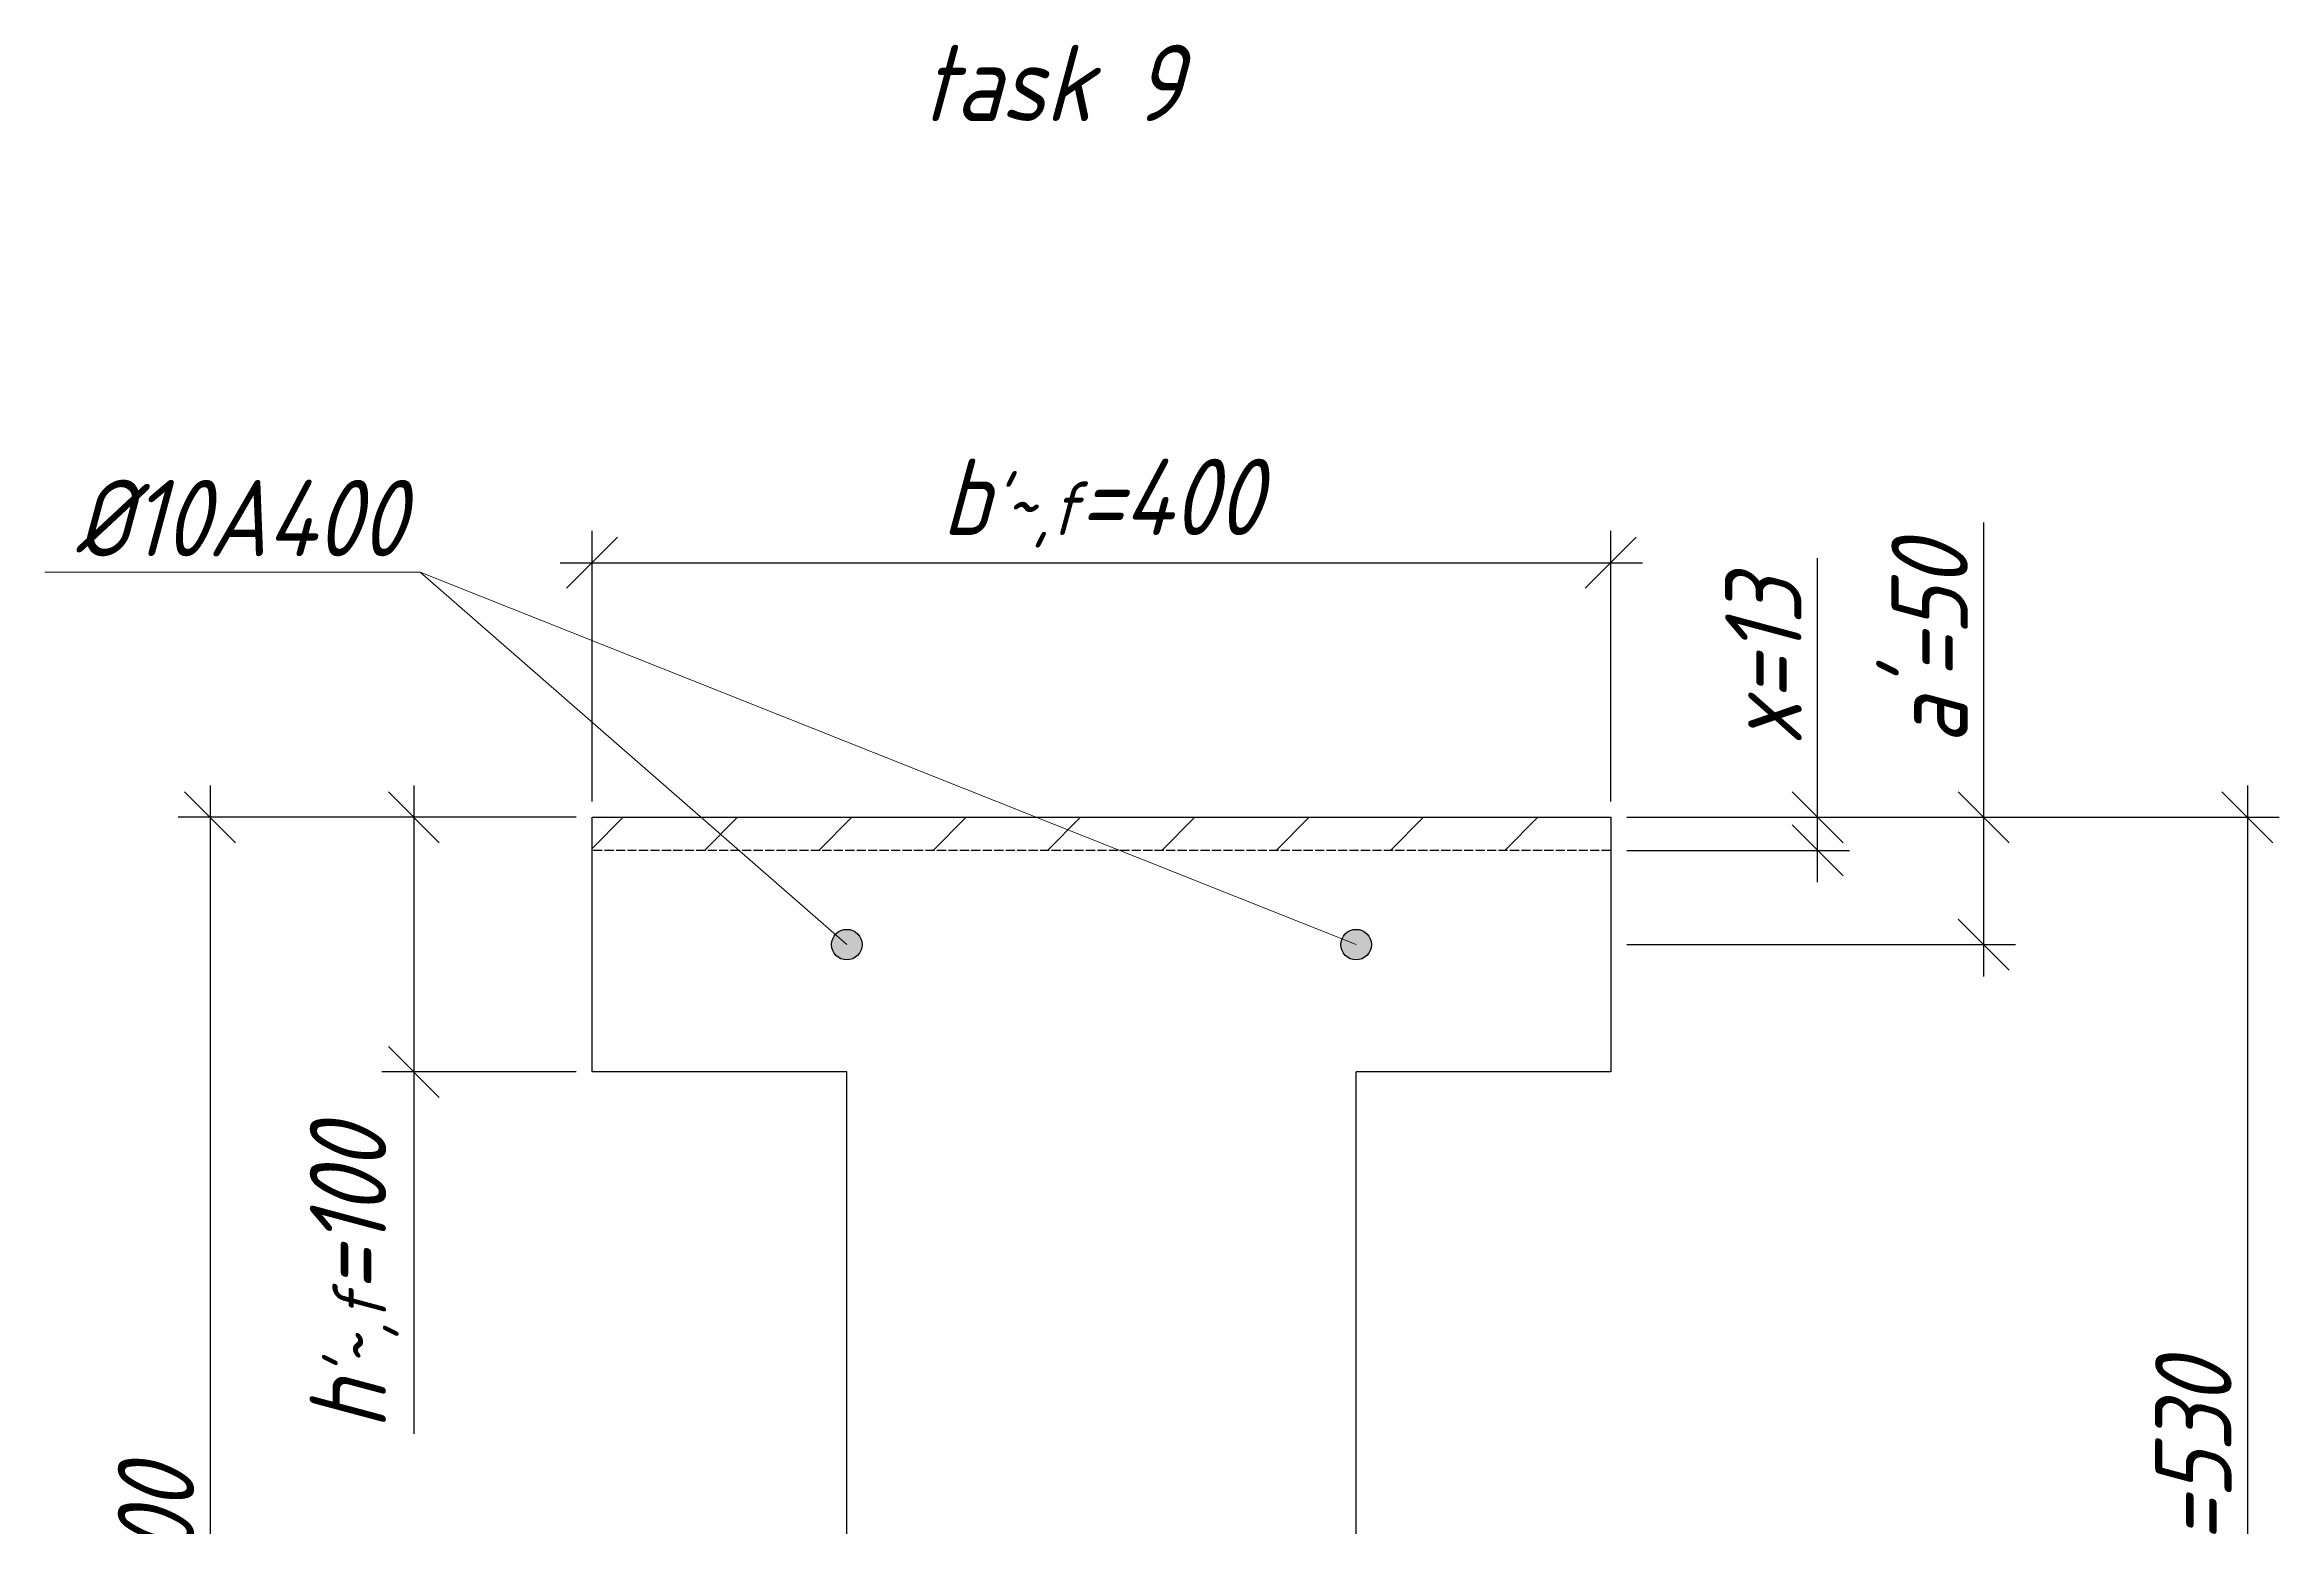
# Model space of a CAD drawing. Header units: millimetres. Extents: x -180 to 58926, y -10791 to 13515.
# Drawn here: x 6809 to 7686, y -8509 to -7927 of the extents above; entities that cross this region are included whole.
import ezdxf

# ---------------------------------------------------------------- set-up
doc = ezdxf.new("R2010")
doc.units = ezdxf.units.MM
doc.linetypes.add('ACAD_ISO02W100', pattern=[15, 12, -3])
for name, color, linetype, lineweight in [('basic', 95, 'Continuous', 30), ('hatch', 117, 'ACAD_ISO02W100', 25), ('hatching', 225, 'Continuous', 20), ('size', 45, 'Continuous', 20), ('text', 13, 'Continuous', 20), ('thin', 153, 'Continuous', 18)]:
    doc.layers.add(name, color=color, linetype=linetype, lineweight=lineweight)
doc.styles.add('Structures', font='isocpeur.ttf', dxfattribs={"width": 0.85, "oblique": 15})
doc.dimstyles.new('Structures', dxfattribs={"dimtxt": 3, "dimasz": 2, "dimexe": 1.25, "dimexo": 0.625, "dimtad": 1, "dimtxsty": 'Structures', "dimblk": 'OBLIQUE', "dimcen": 2.5, "dimdle": 1.25, "dimadec": 0, "dimazin": 0, "dimtfac": 1, "dimtmove": 0, "dimatfit": 3, "dimfxl": 1, "dimarcsym": 0})

# ---------------------------------------------------------------- blocks, each defined once
blk = doc.blocks.new('_Oblique')
at = {"color": 0, "linetype": 'ByBlock', "lineweight": -2}
blk.add_line((-0.5, -0.5), (0.5, 0.5), dxfattribs=at)
blk = doc.blocks.new('*D298')
at = {"layer": 'Defpoints', "color": 0, "transparency": 16777216}
for p in [(7423.66, -8130.59), (7023.66, -8230.59), (7423.66, -8230.59)]:
    blk.add_point(p, dxfattribs=at)
at = {"layer": 'size', "color": 0, "lineweight": -2, "transparency": 16777216}
for p, q in [((7023.66, -8224.34), (7023.66, -8118.09)), ((7423.66, -8224.34), (7423.66, -8118.09)), ((7011.16, -8130.59), (7436.16, -8130.59))]:
    blk.add_line(p, q, dxfattribs=at)
at = {"layer": 'size', "color": 0, "lineweight": -2, "transparency": 16777216, "xscale": 20, "yscale": 20, "zscale": 20, "rotation": 180}
blk.add_blockref('_Oblique', (7023.66, -8130.59), dxfattribs=at)
at = {"layer": 'size', "color": 0, "lineweight": -2, "transparency": 16777216, "xscale": 20, "yscale": 20, "zscale": 20}
blk.add_blockref('_Oblique', (7423.66, -8130.59), dxfattribs=at)
at = {"layer": 'size', "color": 0, "transparency": 16777216, "insert": (7223.66, -8107.19), "char_height": 30, "attachment_point": 5, "style": 'Structures'}
blk.add_mtext("b{\\H0.7x;\\S'~,f;}=400", dxfattribs=at)
blk = doc.blocks.new('*D300')
at = {"layer": 'Defpoints', "color": 0, "transparency": 16777216}
for p in [(7023.66, -8230.59), (6953.66, -8330.59), (7023.66, -8330.59)]:
    blk.add_point(p, dxfattribs=at)
at = {"layer": 'size', "color": 0, "lineweight": -2, "transparency": 16777216}
for p, q in [((6953.66, -8218.09), (6953.66, -8330.59)), ((7017.41, -8230.59), (6941.16, -8230.59)), ((7017.41, -8330.59), (6941.16, -8330.59)), ((6953.66, -8330.59), (6953.66, -8472.77))]:
    blk.add_line(p, q, dxfattribs=at)
at = {"layer": 'size', "color": 0, "lineweight": -2, "transparency": 16777216, "xscale": 20, "yscale": 20, "zscale": 20}
for p, rotation in [((6953.66, -8230.59), 90), ((6953.66, -8330.59), 270)]:
    blk.add_blockref('_Oblique', p, dxfattribs=dict(at, rotation=rotation))
at = {"layer": 'size', "color": 0, "transparency": 16777216, "insert": (6930.26, -8411.68), "char_height": 30, "attachment_point": 5, "rotation": 90, "style": 'Structures'}
blk.add_mtext("h{\\H0.7x;\\S'~,f;}=100", dxfattribs=at)
blk = doc.blocks.new('*D301')
at = {"layer": 'Defpoints', "color": 0, "transparency": 16777216}
for p in [(7023.66, -8230.59), (6873.66, -8830.59), (7123.66, -8830.59)]:
    blk.add_point(p, dxfattribs=at)
at = {"layer": 'size', "color": 0, "lineweight": -2, "transparency": 16777216}
for p, q in [((6873.66, -8218.09), (6873.66, -8843.09)), ((7017.41, -8230.59), (6861.16, -8230.59)), ((7117.41, -8830.59), (6861.16, -8830.59))]:
    blk.add_line(p, q, dxfattribs=at)
at = {"layer": 'size', "color": 0, "lineweight": -2, "transparency": 16777216, "xscale": 20, "yscale": 20, "zscale": 20}
for p, rotation in [((6873.66, -8230.59), 90), ((6873.66, -8830.59), 270)]:
    blk.add_blockref('_Oblique', p, dxfattribs=dict(at, rotation=rotation))
at = {"layer": 'size', "color": 0, "transparency": 16777216, "insert": (6852.41, -8530.59), "char_height": 30, "attachment_point": 5, "rotation": 90, "style": 'Structures'}
blk.add_mtext('h=600', dxfattribs=at)
blk = doc.blocks.new('*D302')
at = {"layer": 'Defpoints', "color": 0, "transparency": 16777216}
for p in [(7423.66, -8230.59), (7570.1, -8230.59), (7423.66, -8280.59)]:
    blk.add_point(p, dxfattribs=at)
at = {"layer": 'size', "color": 0, "lineweight": -2, "transparency": 16777216}
for p, q in [((7570.1, -8230.59), (7570.1, -8114.83)), ((7429.91, -8230.59), (7582.6, -8230.59)), ((7570.1, -8293.09), (7570.1, -8230.59)), ((7429.91, -8280.59), (7582.6, -8280.59))]:
    blk.add_line(p, q, dxfattribs=at)
at = {"layer": 'size', "color": 0, "lineweight": -2, "transparency": 16777216, "xscale": 20, "yscale": 20, "zscale": 20}
for p, rotation in [((7570.1, -8230.59), 90), ((7570.1, -8280.59), 270)]:
    blk.add_blockref('_Oblique', p, dxfattribs=dict(at, rotation=rotation))
at = {"layer": 'size', "color": 0, "transparency": 16777216, "insert": (7548.85, -8162.71), "char_height": 30, "attachment_point": 5, "rotation": 90, "style": 'Structures'}
blk.add_mtext("a'=50", dxfattribs=at)
blk = doc.blocks.new('*D303')
at = {"layer": 'Defpoints', "color": 0, "transparency": 16777216}
for p in [(7423.66, -8230.59), (7323.66, -8760.59), (7673.66, -8760.59)]:
    blk.add_point(p, dxfattribs=at)
at = {"layer": 'size', "color": 0, "lineweight": -2, "transparency": 16777216}
for p, q in [((7673.66, -8218.09), (7673.66, -8773.09)), ((7429.91, -8230.59), (7686.16, -8230.59)), ((7329.91, -8760.59), (7686.16, -8760.59))]:
    blk.add_line(p, q, dxfattribs=at)
at = {"layer": 'size', "color": 0, "lineweight": -2, "transparency": 16777216, "xscale": 20, "yscale": 20, "zscale": 20}
for p, rotation in [((7673.66, -8230.59), 90), ((7673.66, -8760.59), 270)]:
    blk.add_blockref('_Oblique', p, dxfattribs=dict(at, rotation=rotation))
at = {"layer": 'size', "color": 0, "transparency": 16777216, "insert": (7652.41, -8495.59), "char_height": 30, "attachment_point": 5, "rotation": 90, "style": 'Structures'}
blk.add_mtext('h{\\H0.7x;\\S^ 0;}=530', dxfattribs=at)
blk = doc.blocks.new('*D305')
at = {"layer": 'Defpoints', "color": 0, "transparency": 16777216}
for p in [(7423.66, -8230.59), (7504.85, -8230.59), (7423.66, -8243.59)]:
    blk.add_point(p, dxfattribs=at)
at = {"layer": 'size', "color": 0, "lineweight": -2, "transparency": 16777216}
for p, q in [((7504.85, -8230.59), (7504.85, -8128.85)), ((7429.91, -8230.59), (7517.35, -8230.59)), ((7504.85, -8256.09), (7504.85, -8230.59)), ((7429.91, -8243.59), (7517.35, -8243.59))]:
    blk.add_line(p, q, dxfattribs=at)
at = {"layer": 'size', "color": 0, "lineweight": -2, "transparency": 16777216, "xscale": 20, "yscale": 20, "zscale": 20}
for p, rotation in [((7504.85, -8230.59), 90), ((7504.85, -8243.59), 270)]:
    blk.add_blockref('_Oblique', p, dxfattribs=dict(at, rotation=rotation))
at = {"layer": 'size', "color": 0, "transparency": 16777216, "insert": (7483.6, -8169.72), "char_height": 30, "attachment_point": 5, "rotation": 90, "style": 'Structures'}
blk.add_mtext('x=13', dxfattribs=at)

msp = doc.modelspace()

# ---------------------------------------------------------------- hatches: boundary and pattern name
at = {"layer": 'basic'}
h = msp.add_hatch(color=256, dxfattribs=at)
h.dxf.hatch_style = 1
h.paths.add_polyline_path([(7129.663, -8280.591, 1), (7117.663, -8280.591, 1)])
h.paths.add_polyline_path([(7329.663, -8280.591, 1), (7317.663, -8280.591, 1)])
at = {"layer": 'hatching'}
h = msp.add_hatch(dxfattribs=at)
h.set_pattern_fill('ANSI31', color=256, scale=10)
h.paths.add_polyline_path([(7066.398, -8230.591), (7023.663, -8230.591), (7023.663, -8243.591), (7081.287, -8243.591)])
h.paths.add_polyline_path([(7198.022, -8230.591), (7066.398, -8230.591), (7081.287, -8243.591), (7230.689, -8243.591)])
h.paths.add_polyline_path([(7423.663, -8230.591), (7198.022, -8230.591), (7230.689, -8243.591), (7423.663, -8243.591)])

# ---------------------------------------------------------------- linework, layer by layer
at = {"layer": 'basic'}
for p, q in [((7023.663, -8230.591), (7423.663, -8230.591)), ((7023.663, -8330.591), (7023.663, -8230.591)), ((7423.663, -8230.591), (7423.663, -8330.591)), ((7123.663, -8330.591), (7023.663, -8330.591)), ((7123.663, -8830.591), (7123.663, -8330.591)), ((7423.663, -8330.591), (7323.663, -8330.591)), ((7323.663, -8830.591), (7323.663, -8330.591))]:
    msp.add_line(p, q, dxfattribs=at)
for centre in [(7123.663, -8280.591), (7323.663, -8280.591)]:
    msp.add_circle(centre, 6, dxfattribs=at)
at = {"layer": 'hatch', "ltscale": 0.3}
msp.add_line((7423.663, -8243.591), (7023.663, -8243.591), dxfattribs=at)
at = {"layer": 'thin'}
for p, q in [((6956.163, -8134.341), (6808.727, -8134.341)), ((7123.663, -8280.591), (6956.163, -8134.341)), ((6956.163, -8134.341), (7323.663, -8280.591))]:
    msp.add_line(p, q, dxfattribs=at)

# ---------------------------------------------------------------- texts
at = {"layer": 'text', "char_height": 30, "width": 137.52879, "attachment_point": 5, "style": 'Structures'}
for s, insert in [('task 9', (7204.044, -7942.122)), ('%%C10A400', (6885.231, -8113.079))]:
    msp.add_mtext(s, dxfattribs=dict(at, insert=insert))

# ---------------------------------------------------------------- dimensions: what is measured, and where the dimension line sits
at = {"layer": 'size'}
dim = msp.add_linear_dim(base=(7423.663, -8130.591), p1=(7023.663, -8230.591), p2=(7423.663, -8230.591), text="b{\\H0.7x;\\S'~,f;}=<>", dimstyle='Structures', dxfattribs=at)
dim.commit()
dim.dimension.update_dxf_attribs({"geometry": '*D298', "text_midpoint": (7223.663, -8107.191)})
for base, p1, p2, text, picture, middle in [((7570.105, -8230.591), (7423.663, -8280.591), (7423.663, -8230.591), "a'=<>", '*D302', (7548.855, -8162.709)), ((7504.847, -8230.591), (7423.663, -8243.591), (7423.663, -8230.591), 'x=<>', '*D305', (7483.597, -8169.722)), ((6873.663, -8830.591), (7023.663, -8230.591), (7123.663, -8830.591), 'h=<>', '*D301', (6852.413, -8530.591)), ((6953.663, -8330.591), (7023.663, -8230.591), (7023.663, -8330.591), "h{\\H0.7x;\\S'~,f;}=<>", '*D300', (6930.263, -8411.681)), ((7673.663, -8760.591), (7423.663, -8230.591), (7323.663, -8760.591), 'h{\\H0.7x;\\S^ 0;}=<>', '*D303', (7652.413, -8495.591))]:
    dim = msp.add_linear_dim(base=base, p1=p1, p2=p2, angle=90, text=text, dimstyle='Structures', dxfattribs=at)
    dim.commit()
    dim.dimension.update_dxf_attribs({"geometry": picture, "text_midpoint": middle})

doc.saveas('drawing.dxf')
